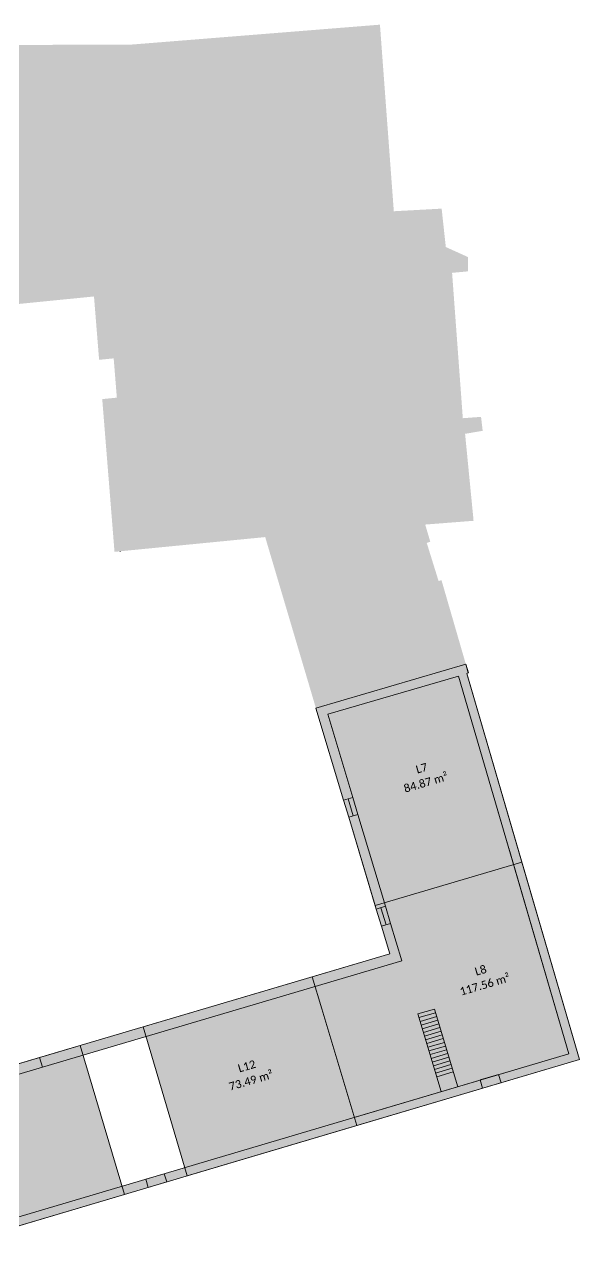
# Model space of a CAD drawing. Header units: centimetres. Extents: x 11704125 to 11712539, y 12092421 to 12099684.
# Drawn here: x 11709666 to 11712539, y 12093297 to 12099684 of the extents above; entities that cross this region are included whole.
import ezdxf

# ---------------------------------------------------------------- set-up
doc = ezdxf.new("R2010")
doc.units = ezdxf.units.CM
doc.header["$LTSCALE"] = 5
doc.linetypes.add('Lijnpatroon-11', pattern=[1.058075, 0.705383, -0.352692])
for name, color, linetype, lineweight in [('_Nieuw-4 massa', 7, 'Continuous', 5), ('Bestaand-4 massa', 7, 'Continuous', 9), ('Tekst-beschrijving', 7, 'Lijnpatroon-11', 13)]:
    doc.layers.add(name, color=color, linetype=linetype, lineweight=lineweight)
doc.layers.add('Batiment', color=4, linetype='Continuous', lineweight=5, true_color=0x00ffff)
doc.layers.add('Oppervlakte-netto', color=5, linetype='Continuous', lineweight=5, true_color=0x0000ff)
doc.styles.add('Corbel', font='')
doc.styles.get('Corbel').set_extended_font_data('Corbel')

msp = doc.modelspace()

# ---------------------------------------------------------------- hatches: boundary and pattern name
at = {"layer": '_Nieuw-4 massa', "linetype": 'Continuous', "lineweight": 0, "true_color": 0x324a9a}
for points in [[(11712025.4, 12094220.3), (11712038.1, 12094177.6), (11712133.9, 12094206.1), (11712121.3, 12094248.8)], [(11710293.4, 12093706.5), (11710305.9, 12093663.8), (11710401.8, 12093692.2), (11710389.3, 12093734.9)]]:
    msp.add_hatch(color=175, dxfattribs=at).paths.add_polyline_path(points)
at = {"layer": 'Bestaand-4 massa', "linetype": 'Continuous', "lineweight": 0, "true_color": 0x4c4c4c, "transparency": 33554503}
for points in [[(11709486.5, 12099578.6), (11710220.2, 12099581.1), (11711506.4, 12099684.1), (11711578.2, 12098718.1), (11709545.5, 12098686.9)], [(11708393.4, 12098669.3), (11708432.9, 12098072.9), (11709524.7, 12098227.2), (11710025.1, 12098276.9), (11710051.6, 12097948.9), (11710127.1, 12097956.4), (11710143.5, 12097753), (11710067.8, 12097745.5), (11710131.4, 12096954.8), (11710912, 12097031.1), (11711174.7, 12096145.3), (11711951.3, 12096373.2), (11711825.2, 12096808), (11711810.2, 12096803.6), (11711748.8, 12097001), (11711767.1, 12097007.3), (11711740.9, 12097095.9), (11711991.5, 12097115.5), (11711947.4, 12097565.8), (11712038.6, 12097581.3), (11712030.1, 12097653.5), (11711935.7, 12097646.6), (11711880.1, 12098399.2), (11711962.5, 12098406.9), (11711962.5, 12098480.9), (11711847.6, 12098532.9), (11711826, 12098731.6), (11711578.2, 12098718.1)]]:
    msp.add_hatch(color=251, dxfattribs=at).paths.add_polyline_path(points)
at = {"layer": 'Bestaand-4 massa', "linetype": 'Continuous', "lineweight": 0, "transparency": 33554687}
for points in [[(11708842.6, 12093680.5), (11708932.3, 12093707.3), (11708946.5, 12093659.4), (11709004, 12093676.5), (11709099.5, 12093352.3), (11712484.2, 12094356.4), (11711913, 12096311.9), (11711236.3, 12096113.5), (11711365.6, 12095683.5), (11711317.6, 12095669.5), (11711174.7, 12096145.5), (11711951.3, 12096373.2), (11711964.4, 12096328.2), (11711955.7, 12096324.5), (11712539.3, 12094326.3), (11709069.4, 12093297), (11708975.7, 12093615), (11708871.4, 12093583.9)], [(11709743.5, 12094336.5), (11711557.1, 12094872.7), (11711513.9, 12095016.3), (11711561.9, 12095030.4), (11711620, 12094837.1), (11709758.6, 12094286.8)]]:
    msp.add_hatch(color=7, dxfattribs=at).paths.add_polyline_path(points)
at = {"layer": 'Bestaand-4 massa', "linetype": 'Continuous', "lineweight": 0}
for points in [[(11711392.4, 12095594.4), (11711535.1, 12095119.4), (11711487.2, 12095105.4), (11711344.4, 12095580.4)], [(11709758.6, 12094286.8), (11709743.5, 12094336.5), (11708735.6, 12094038.6), (11708750.5, 12093988.8)]]:
    msp.add_hatch(color=7, dxfattribs=at).paths.add_polyline_path(points)
at = {"layer": 'Oppervlakte-netto', "linetype": 'Continuous', "lineweight": 0, "true_color": 0x9a3830, "transparency": 33554585}
msp.add_hatch(color=17, dxfattribs=at).paths.add_polyline_path([(11711174.7, 12096145.3), (11711317.6, 12095669.5), (11711344.4, 12095580.4), (11711481.4, 12095124.5), (11712241.1, 12095347.2), (11711955.7, 12096324.5), (11711964.1, 12096328.1), (11711951.3, 12096373.2)])
at = {"layer": 'Oppervlakte-netto', "linetype": 'Continuous', "lineweight": 0, "true_color": 0x799463, "transparency": 33554585}
msp.add_hatch(color=75, dxfattribs=at).paths.add_polyline_path([(11711154.8, 12094753.8), (11711204.6, 12094588.1), (11711386, 12093984.2), (11712539.3, 12094326.3), (11712241.1, 12095347.2), (11711481.4, 12095124.5), (11711487.2, 12095105.4), (11711513.9, 12095016.3), (11711557.1, 12094872.7)])
at = {"layer": 'Oppervlakte-netto', "linetype": 'Continuous', "lineweight": 0, "true_color": 0x8e3d0b, "transparency": 33554585}
msp.add_hatch(color=36, dxfattribs=at).paths.add_polyline_path([(11710280, 12094495.1), (11710508, 12093723.8), (11711386.1, 12093984.2), (11711204.6, 12094588.1), (11711154.8, 12094753.8)])
at = {"layer": 'Oppervlakte-netto', "linetype": 'Continuous', "lineweight": 0, "true_color": 0x808080, "transparency": 33554585}
msp.add_hatch(color=8, dxfattribs=at).paths.add_polyline_path([(11708706.8, 12094030.1), (11708842.7, 12093575.3), (11708975.7, 12093615), (11709070.3, 12093297.2), (11710182.6, 12093627.2), (11709954.2, 12094398.8)])

# ---------------------------------------------------------------- linework, layer by layer
at = {"layer": '_Nieuw-4 massa', "flags": 128}
for points in [[(11712025.4, 12094220.3), (11712038.1, 12094177.6), (11712133.9, 12094206.1), (11712121.3, 12094248.8)], [(11710293.4, 12093706.5), (11710305.9, 12093663.8), (11710401.8, 12093692.2), (11710389.3, 12093734.9)]]:
    msp.add_lwpolyline(points, close=True, dxfattribs=at)
at = {"layer": 'Batiment'}
for p, q in [((11710161.3, 12096957.7, 300), (11710161.3, 12096957.2, 300)), ((11712329.1, 12095046.7, 300), (11712328.9, 12095046.6, 300))]:
    msp.add_line(p, q, dxfattribs=at)
at = {"layer": 'Batiment', "transparency": 33554687}
for points in [[(11712039.4, 12095881.1, 10210.4), (11712038.9, 12095880.9, 10210.5)], [(11712065.5, 12095791.8, 10210.4), (11712065, 12095791.7, 10210.5)], [(11712205.1, 12095315.9, 10210.4), (11712204, 12095315.6, 10210.6)], [(11712231.2, 12095226.6, 10210.4), (11712230.1, 12095226.3, 10210.6)]]:
    msp.add_polyline3d(points, dxfattribs=at)
at = {"layer": 'Bestaand-4 massa'}
for p, q in [((11711317.6, 12095669.5, 300), (11711344.4, 12095580.4, 300)), ((11711341.6, 12095676.5, 300), (11711368.4, 12095587.4, 300)), ((11711365.6, 12095683.5, 300), (11711392.4, 12095594.4, 300)), ((11712113.4, 12095625.7, 300), (11712484.2, 12094356.4, 300)), ((11712484.2, 12094356.4, 300), (11712173.4, 12095420.3, 300)), ((11711487.2, 12095105.4, 300), (11711513.9, 12095016.3, 300)), ((11711511.2, 12095112.4, 300), (11711537.9, 12095023.3, 300)), ((11711535.1, 12095119.4, 300), (11711561.9, 12095030.4, 300)), ((11711789, 12094587.7, 300), (11711702.7, 12094562.2, 300)), ((11711789, 12094587.7, 300), (11711909.9, 12094185.5, 300)), ((11711702.7, 12094562.2, 300), (11711823.4, 12094160.4, 300)), ((11711794.6, 12094568.5, 300), (11711708.4, 12094543, 300)), ((11711800.3, 12094549.4, 300), (11711714.2, 12094523.9, 300)), ((11711806, 12094530.2, 300), (11711719.9, 12094504.7, 300)), ((11711811.6, 12094511, 300), (11711725.7, 12094485.6, 300)), ((11711817.3, 12094491.8, 300), (11711731.4, 12094466.4, 300)), ((11711823, 12094472.6, 300), (11711737.2, 12094447.3, 300)), ((11711828.7, 12094453.5, 300), (11711743, 12094428.1, 300)), ((11711834.3, 12094434.3, 300), (11711748.7, 12094409, 300)), ((11711840, 12094415.1, 300), (11711754.5, 12094389.8, 300)), ((11711845.7, 12094395.9, 300), (11711760.2, 12094370.7, 300)), ((11712484.2, 12094356.4, 300), (11711384.4, 12094030.1, 300)), ((11711851.3, 12094376.7, 300), (11711766, 12094351.5, 300)), ((11711857, 12094357.6, 300), (11711771.7, 12094332.4, 300)), ((11711862.7, 12094338.4, 300), (11711777.5, 12094313.2, 300)), ((11711868.3, 12094319.2, 300), (11711783.3, 12094294, 300)), ((11711874, 12094300, 300), (11711789, 12094274.9, 300)), ((11711879.7, 12094280.8, 300), (11711794.8, 12094255.7, 300)), ((11711885.4, 12094261.7, 300), (11711800.5, 12094236.6, 300))]:
    msp.add_line(p, q, dxfattribs=at)
at = {"layer": 'Bestaand-4 massa', "linetype": 'Continuous', "lineweight": 9, "flags": 128}
for points in [[(11708842.6, 12093680.5), (11708932.3, 12093707.3), (11708946.5, 12093659.4), (11709004, 12093676.5), (11709099.5, 12093352.3), (11712484.2, 12094356.4), (11711913, 12096311.9), (11711236.3, 12096113.5), (11711365.6, 12095683.5), (11711317.6, 12095669.5), (11711174.7, 12096145.5), (11711951.3, 12096373.2), (11711964.4, 12096328.2), (11711955.7, 12096324.5), (11712539.3, 12094326.3), (11709069.4, 12093297), (11708975.7, 12093615), (11708871.4, 12093583.9)], [(11711392.4, 12095594.4), (11711535.1, 12095119.4), (11711487.2, 12095105.4), (11711344.4, 12095580.4)], [(11709743.5, 12094336.5), (11711557.1, 12094872.7), (11711513.9, 12095016.3), (11711561.9, 12095030.4), (11711620, 12094837.1), (11709758.6, 12094286.8)], [(11709758.6, 12094286.8), (11709743.5, 12094336.5), (11708735.6, 12094038.6), (11708750.5, 12093988.8)]]:
    msp.add_lwpolyline(points, close=True, dxfattribs=at)
at = {"layer": 'Oppervlakte-netto', "linetype": 'Continuous', "lineweight": 9, "flags": 128}
for points in [[(11711174.7, 12096145.3), (11711317.6, 12095669.5), (11711344.4, 12095580.4), (11711481.4, 12095124.5), (11712241.1, 12095347.2), (11711955.7, 12096324.5), (11711964.1, 12096328.1), (11711951.3, 12096373.2)], [(11711154.8, 12094753.8), (11711204.6, 12094588.1), (11711386, 12093984.2), (11712539.3, 12094326.3), (11712241.1, 12095347.2), (11711481.4, 12095124.5), (11711487.2, 12095105.4), (11711487.2, 12095105.4), (11711513.9, 12095016.3), (11711513.9, 12095016.3), (11711557.1, 12094872.7)]]:
    msp.add_lwpolyline(points, close=True, dxfattribs=at)
at = {"layer": 'Oppervlakte-netto', "flags": 128}
for points in [[(11710280, 12094495.1), (11710508, 12093723.8), (11711386.1, 12093984.2), (11711204.6, 12094588.1), (11711154.8, 12094753.8)], [(11708706.8, 12094030.1), (11708842.7, 12093575.3), (11708975.7, 12093615), (11709070.3, 12093297.2), (11710182.6, 12093627.2), (11709954.2, 12094398.8)]]:
    msp.add_lwpolyline(points, close=True, dxfattribs=at)

# ---------------------------------------------------------------- texts
at = {"layer": 'Tekst-beschrijving', "color": 16, "true_color": 0x800000, "char_height": 41.424, "attachment_point": 2, "rotation": 16.28123, "line_spacing_factor": 1.11738, "style": 'Corbel'}
for s, insert in [('L7\\P84.87 m²{\\H0.2778x; }{\\fArialUnicodeMS|b0|i0|c0|p0;\\H0.3044x;\\P}{\\fArial|b0|i0|c0|p0;\\H0.5479x; }', (11711716.7, 12095854.5, 300)), ('L8\\P117.56 m²{\\H0.2778x; }{\\fArialUnicodeMS|b0|i0|c0|p0;\\H0.3044x;\\P}{\\fArial|b0|i0|c0|p0;\\H0.5479x; }', (11712022.3, 12094808.2, 300)), ('L12\\P73.49 m²{\\H0.2778x; }{\\fArialUnicodeMS|b0|i0|c0|p0;\\H0.3044x;\\P}{\\fArial|b0|i0|c0|p0;\\H0.5479x; }', (11710810.9, 12094311.9, 300))]:
    msp.add_mtext(s, dxfattribs=dict(at, insert=insert))

doc.saveas('drawing.dxf')
